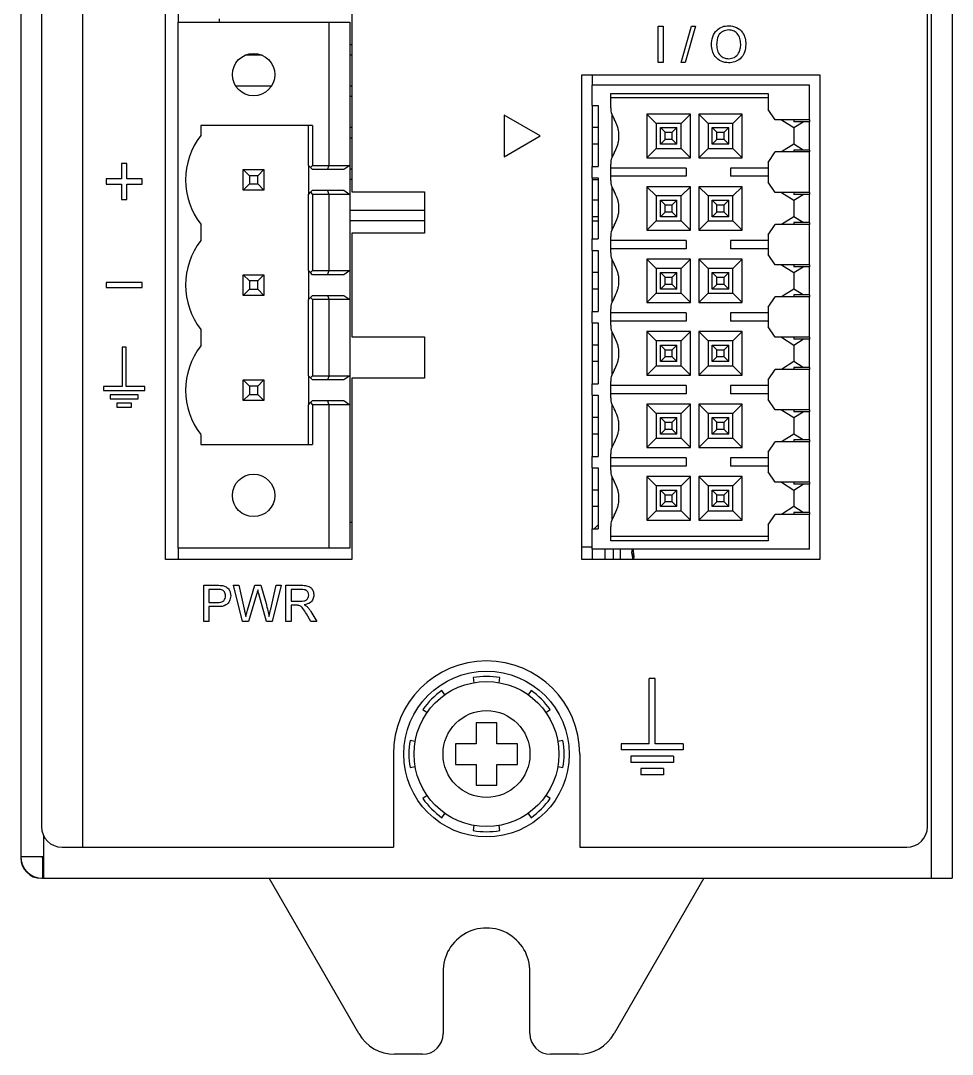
# Model space of a CAD drawing. Header units: inches. Extents: x 456 to 501, y -41 to 126.
# Drawn here: x 455.66 to 500.66, y -40.72 to 9.19 of the extents above; entities that cross this region are included whole.
import ezdxf

# ---------------------------------------------------------------- set-up
doc = ezdxf.new("R2010")
doc.units = ezdxf.units.IN
doc.header["$MEASUREMENT"] = 0

msp = doc.modelspace()

# ---------------------------------------------------------------- linework, layer by layer
at = {"color": 7, "linetype": 'Continuous', "lineweight": 25}
for p, q in [((499.663, -32.224), (499.663, 117.776)), ((500.663, 117.776), (500.663, -32.224)), ((455.663, 116.726), (455.663, -31.174)), ((458.663, -30.724), (458.663, 116.276)), ((456.663, 115.276), (456.663, -29.724)), ((499.463, -29.724), (499.463, 115.276)), ((462.663, -16.824), (462.663, 9.676)), ((463.263, 9.676), (463.263, 9.126)), ((471.663, 9.676), (471.663, 0.926)), ((463.263, -16.274), (463.263, 9.126)), ((463.263, 9.126), (470.563, 9.126)), ((465.263, 9.126), (465.263, 9.276)), ((470.563, 2.206), (470.563, 9.126)), ((470.563, 9.126), (471.563, 9.126)), ((471.563, 9.126), (471.563, 2.206)), ((486.449, 7.176), (486.449, 8.926)), ((486.449, 8.926), (486.696, 8.926)), ((486.696, 8.926), (486.696, 7.176)), ((487.571, 7.176), (488.064, 8.926)), ((488.25, 8.926), (487.756, 7.176)), ((488.064, 8.926), (488.25, 8.926)), ((471.663, 8.026), (471.563, 8.026)), ((467.322, 7.526), (466.504, 7.526)), ((471.663, 7.526), (471.563, 7.526)), ((486.696, 7.176), (486.449, 7.176)), ((487.756, 7.176), (487.571, 7.176)), ((482.763, 6.576), (494.263, 6.576)), ((482.763, -16.824), (482.763, 6.576)), ((483.263, 6.576), (483.263, 6.076)), ((494.263, 6.576), (494.263, -16.824)), ((467.771, 6.026), (466.054, 6.026)), ((471.663, 6.026), (471.563, 6.026)), ((483.263, 5.101), (483.263, 6.076)), ((493.763, 6.076), (483.263, 6.076)), ((493.763, 4.401), (493.763, 6.076)), ((471.663, 5.526), (471.563, 5.526)), ((484.163, 5.676), (491.763, 5.676)), ((484.163, 4.982), (484.163, 5.676)), ((491.763, 5.676), (491.763, 4.901)), ((483.263, 5.101), (483.563, 5.101)), ((483.263, 5.101), (483.263, 2.151)), ((483.563, 5.101), (483.563, 2.151)), ((484.163, 5.476), (491.763, 5.476)), ((479.013, 4.636), (479.013, 2.615)), ((480.763, 3.626), (479.013, 4.636)), ((484.21, 4.678), (484.21, 2.573)), ((484.21, 4.678), (484.323, 4.44)), ((488.013, 4.676), (485.913, 4.676)), ((485.913, 4.676), (486.363, 4.226)), ((485.913, 4.676), (485.913, 2.576)), ((488.013, 4.676), (487.563, 4.226)), ((488.013, 2.576), (488.013, 4.676)), ((490.513, 4.676), (488.413, 4.676)), ((488.413, 4.676), (488.863, 4.226)), ((488.413, 4.676), (488.413, 2.576)), ((490.513, 4.676), (490.063, 4.226)), ((490.513, 2.576), (490.513, 4.676)), ((492.113, 4.401), (491.763, 4.901)), ((469.763, 4.126), (464.363, 4.126)), ((464.363, 4.126), (464.363, 3.652)), ((469.563, 2.206), (469.563, 4.126)), ((469.763, 4.126), (469.763, 2.206)), ((471.663, 4.026), (471.563, 4.026)), ((483.563, 4.026), (483.263, 4.026)), ((487.563, 4.226), (486.363, 4.226)), ((486.363, 4.226), (486.363, 3.026)), ((486.563, 3.226), (486.563, 4.026)), ((486.788, 3.801), (486.563, 4.026)), ((486.563, 4.026), (487.363, 4.026)), ((487.363, 4.026), (487.138, 3.801)), ((487.363, 3.226), (487.363, 4.026)), ((487.563, 3.026), (487.563, 4.226)), ((488.863, 4.226), (488.863, 3.026)), ((490.063, 4.226), (488.863, 4.226)), ((489.063, 3.226), (489.063, 4.026)), ((489.288, 3.801), (489.063, 4.026)), ((489.063, 4.026), (489.863, 4.026)), ((489.863, 4.026), (489.638, 3.801)), ((489.863, 3.226), (489.863, 4.026)), ((490.063, 3.026), (490.063, 4.226)), ((493.763, 4.401), (492.113, 4.401)), ((492.413, 4.401), (493.013, 4.026)), ((493.013, 4.401), (493.013, 4.306)), ((493.763, 4.306), (493.013, 4.306)), ((493.013, 4.026), (493.461, 4.306)), ((493.013, 4.026), (493.013, 3.226)), ((493.763, 4.401), (493.763, 4.306)), ((493.763, 2.946), (493.763, 4.306)), ((471.663, 3.526), (471.563, 3.526)), ((479.013, 2.615), (480.763, 3.626)), ((486.788, 3.451), (486.788, 3.801)), ((486.788, 3.801), (487.138, 3.801)), ((487.138, 3.451), (487.138, 3.801)), ((489.288, 3.451), (489.288, 3.801)), ((489.288, 3.801), (489.638, 3.801)), ((489.638, 3.451), (489.638, 3.801)), ((483.563, 3.226), (483.263, 3.226)), ((485.913, 2.576), (486.363, 3.026)), ((486.363, 3.026), (487.563, 3.026)), ((486.563, 3.226), (486.788, 3.451)), ((487.363, 3.226), (486.563, 3.226)), ((487.138, 3.451), (486.788, 3.451)), ((487.138, 3.451), (487.363, 3.226)), ((488.013, 2.576), (487.563, 3.026)), ((488.413, 2.576), (488.863, 3.026)), ((488.863, 3.026), (490.063, 3.026)), ((489.063, 3.226), (489.288, 3.451)), ((489.863, 3.226), (489.063, 3.226)), ((489.638, 3.451), (489.288, 3.451)), ((489.638, 3.451), (489.863, 3.226)), ((490.513, 2.576), (490.063, 3.026)), ((493.013, 3.226), (492.413, 2.851)), ((493.461, 2.946), (493.013, 3.226)), ((484.323, 2.812), (484.21, 2.573)), ((485.913, 2.576), (488.013, 2.576)), ((488.413, 2.576), (490.513, 2.576)), ((491.763, 2.351), (492.113, 2.851)), ((493.763, 2.851), (492.113, 2.851)), ((493.013, 2.946), (493.013, 2.851)), ((493.763, 2.946), (493.013, 2.946)), ((493.763, 2.946), (493.763, 2.851)), ((493.763, 0.901), (493.763, 2.851)), ((460.538, 2.301), (460.538, 1.551)), ((460.788, 2.301), (460.538, 2.301)), ((460.788, 1.551), (460.788, 2.301)), ((466.413, 2.006), (467.413, 2.006)), ((466.413, 2.006), (466.713, 1.706)), ((466.413, 1.006), (466.413, 2.006)), ((467.413, 2.006), (467.113, 1.706)), ((467.413, 2.006), (467.413, 1.006)), ((469.663, 2.106), (469.563, 2.206)), ((469.563, 2.206), (469.563, 0.806)), ((469.763, 2.206), (469.663, 2.106)), ((469.763, 2.006), (469.663, 2.106)), ((469.763, 2.206), (470.563, 2.206)), ((470.48, 2.006), (469.763, 2.006)), ((470.48, 2.006), (470.563, 2.206)), ((471.28, 2.006), (470.48, 2.006)), ((470.563, 2.206), (471.563, 2.206)), ((471.563, 2.206), (471.28, 2.006)), ((471.563, 2.206), (471.563, 0.806)), ((471.663, 2.026), (471.563, 2.026)), ((483.263, 1.601), (483.263, 2.151)), ((483.263, 2.151), (483.563, 2.151)), ((484.163, 1.482), (484.163, 2.269)), ((487.813, 2.076), (484.163, 2.076)), ((487.813, 2.076), (487.813, 1.676)), ((489.943, 2.076), (489.943, 1.676)), ((491.763, 2.076), (489.943, 2.076)), ((491.763, 2.351), (491.763, 1.401)), ((459.788, 1.551), (459.788, 1.301)), ((460.538, 1.551), (459.788, 1.551)), ((461.538, 1.551), (460.788, 1.551)), ((461.538, 1.301), (461.538, 1.551)), ((466.713, 1.706), (466.713, 1.306)), ((467.113, 1.706), (466.713, 1.706)), ((467.113, 1.306), (467.113, 1.706)), ((471.663, 1.526), (471.563, 1.526)), ((483.263, 1.601), (483.563, 1.601)), ((483.263, 1.601), (483.263, -1.349)), ((483.263, 1.526), (483.563, 1.526)), ((483.563, 1.601), (483.563, -1.349)), ((487.813, 1.676), (484.163, 1.676)), ((491.763, 1.676), (489.943, 1.676)), ((459.788, 1.301), (460.538, 1.301)), ((460.538, 1.301), (460.538, 0.551)), ((460.788, 1.301), (461.538, 1.301)), ((460.788, 0.551), (460.788, 1.301)), ((466.713, 1.306), (466.413, 1.006)), ((467.413, 1.006), (466.413, 1.006)), ((466.713, 1.306), (467.113, 1.306)), ((467.113, 1.306), (467.413, 1.006)), ((469.663, 0.906), (469.763, 1.006)), ((469.763, 1.006), (470.48, 1.006)), ((470.563, 0.806), (470.48, 1.006)), ((470.48, 1.006), (471.28, 1.006)), ((471.28, 1.006), (471.563, 0.806)), ((484.21, 1.178), (484.21, -0.927)), ((484.21, 1.178), (484.323, 0.94)), ((488.013, 1.176), (485.913, 1.176)), ((485.913, 1.176), (486.363, 0.726)), ((485.913, 1.176), (485.913, -0.924)), ((488.013, 1.176), (487.563, 0.726)), ((488.013, -0.924), (488.013, 1.176)), ((490.513, 1.176), (488.413, 1.176)), ((488.413, 1.176), (488.863, 0.726)), ((488.413, 1.176), (488.413, -0.924)), ((490.513, 1.176), (490.063, 0.726)), ((490.513, -0.924), (490.513, 1.176)), ((492.113, 0.901), (491.763, 1.401)), ((460.538, 0.551), (460.788, 0.551)), ((469.563, 0.806), (469.663, 0.906)), ((469.563, -2.874), (469.563, 0.806)), ((469.663, 0.906), (469.763, 0.806)), ((469.763, 0.806), (469.763, -2.874)), ((470.563, 0.806), (469.763, 0.806)), ((471.563, 0.806), (470.563, 0.806)), ((470.563, -2.874), (470.563, 0.806)), ((471.563, 0.806), (471.563, -2.874)), ((471.663, 0.926), (475.163, 0.926)), ((475.163, 0.926), (475.163, -1.074)), ((483.563, 0.526), (483.263, 0.526)), ((487.563, 0.726), (486.363, 0.726)), ((486.363, 0.726), (486.363, -0.474)), ((486.563, -0.274), (486.563, 0.526)), ((486.788, 0.301), (486.563, 0.526)), ((486.563, 0.526), (487.363, 0.526)), ((487.363, 0.526), (487.138, 0.301)), ((487.363, -0.274), (487.363, 0.526)), ((487.563, -0.474), (487.563, 0.726)), ((488.863, 0.726), (488.863, -0.474)), ((490.063, 0.726), (488.863, 0.726)), ((489.288, 0.301), (489.063, 0.526)), ((489.063, 0.526), (489.863, 0.526)), ((489.063, -0.274), (489.063, 0.526)), ((489.863, 0.526), (489.638, 0.301)), ((489.863, -0.274), (489.863, 0.526)), ((490.063, -0.474), (490.063, 0.726)), ((493.763, 0.901), (492.113, 0.901)), ((492.413, 0.901), (493.013, 0.526)), ((493.013, 0.901), (493.013, 0.806)), ((493.763, 0.806), (493.013, 0.806)), ((493.013, 0.526), (493.461, 0.806)), ((493.013, 0.526), (493.013, -0.274)), ((493.763, 0.901), (493.763, 0.806)), ((493.763, -0.554), (493.763, 0.806)), ((475.163, 0.026), (471.563, 0.026)), ((486.788, -0.049), (486.788, 0.301)), ((486.788, 0.301), (487.138, 0.301)), ((487.138, -0.049), (487.138, 0.301)), ((489.288, 0.301), (489.638, 0.301)), ((489.288, -0.049), (489.288, 0.301)), ((489.638, -0.049), (489.638, 0.301)), ((475.163, -0.474), (471.563, -0.474)), ((483.563, -0.274), (483.263, -0.274)), ((483.263, -0.474), (483.563, -0.474)), ((485.913, -0.924), (486.363, -0.474)), ((486.363, -0.474), (487.563, -0.474)), ((486.563, -0.274), (486.788, -0.049)), ((487.363, -0.274), (486.563, -0.274)), ((487.138, -0.049), (486.788, -0.049)), ((487.138, -0.049), (487.363, -0.274)), ((488.013, -0.924), (487.563, -0.474)), ((488.413, -0.924), (488.863, -0.474)), ((488.863, -0.474), (490.063, -0.474)), ((489.063, -0.274), (489.288, -0.049)), ((489.863, -0.274), (489.063, -0.274)), ((489.638, -0.049), (489.288, -0.049)), ((489.638, -0.049), (489.863, -0.274)), ((490.513, -0.924), (490.063, -0.474)), ((493.013, -0.274), (492.413, -0.649)), ((493.461, -0.554), (493.013, -0.274)), ((464.363, -0.641), (464.363, -1.428)), ((484.323, -0.688), (484.21, -0.927)), ((485.913, -0.924), (488.013, -0.924)), ((488.413, -0.924), (490.513, -0.924)), ((491.763, -1.149), (492.113, -0.649)), ((493.763, -0.649), (492.113, -0.649)), ((493.013, -0.554), (493.013, -0.649)), ((493.763, -0.554), (493.013, -0.554)), ((493.763, -0.554), (493.763, -0.649)), ((493.763, -2.599), (493.763, -0.649)), ((471.663, -1.074), (471.663, -6.074)), ((475.163, -1.074), (471.663, -1.074)), ((483.263, -1.899), (483.263, -1.349)), ((483.263, -1.349), (483.563, -1.349)), ((484.163, -2.018), (484.163, -1.231)), ((487.813, -1.424), (484.163, -1.424)), ((487.813, -1.424), (487.813, -1.824)), ((489.943, -1.424), (489.943, -1.824)), ((491.763, -1.424), (489.943, -1.424)), ((491.763, -1.149), (491.763, -2.099)), ((483.263, -1.899), (483.563, -1.899)), ((483.263, -1.899), (483.263, -4.849)), ((483.563, -1.899), (483.563, -4.849)), ((487.813, -1.824), (484.163, -1.824)), ((491.763, -1.824), (489.943, -1.824)), ((484.21, -2.322), (484.21, -4.427)), ((484.21, -2.322), (484.323, -2.56)), ((485.913, -2.324), (485.913, -4.424)), ((485.913, -2.324), (486.363, -2.774)), ((488.013, -2.324), (485.913, -2.324)), ((488.013, -2.324), (487.563, -2.774)), ((488.013, -4.424), (488.013, -2.324)), ((490.513, -2.324), (488.413, -2.324)), ((488.413, -2.324), (488.863, -2.774)), ((488.413, -2.324), (488.413, -4.424)), ((490.513, -2.324), (490.063, -2.774)), ((490.513, -4.424), (490.513, -2.324)), ((492.113, -2.599), (491.763, -2.099)), ((469.663, -2.974), (469.563, -2.874)), ((469.563, -2.874), (469.563, -4.274)), ((469.763, -2.874), (469.663, -2.974)), ((469.763, -3.074), (469.663, -2.974)), ((469.763, -2.874), (470.563, -2.874)), ((470.48, -3.074), (470.563, -2.874)), ((470.563, -2.874), (471.563, -2.874)), ((471.563, -2.874), (471.28, -3.074)), ((471.563, -2.874), (471.563, -4.274)), ((483.563, -2.974), (483.263, -2.974)), ((486.363, -2.774), (486.363, -3.974)), ((487.563, -2.774), (486.363, -2.774)), ((486.788, -3.199), (486.563, -2.974)), ((486.563, -2.974), (487.363, -2.974)), ((486.563, -3.774), (486.563, -2.974)), ((487.363, -2.974), (487.138, -3.199)), ((487.363, -3.774), (487.363, -2.974)), ((487.563, -3.974), (487.563, -2.774)), ((488.863, -2.774), (488.863, -3.974)), ((490.063, -2.774), (488.863, -2.774)), ((489.288, -3.199), (489.063, -2.974)), ((489.063, -2.974), (489.863, -2.974)), ((489.063, -3.774), (489.063, -2.974)), ((489.863, -2.974), (489.638, -3.199)), ((489.863, -3.774), (489.863, -2.974)), ((490.063, -3.974), (490.063, -2.774)), ((493.763, -2.599), (492.113, -2.599)), ((492.413, -2.599), (493.013, -2.974)), ((493.013, -2.599), (493.013, -2.694)), ((493.763, -2.694), (493.013, -2.694)), ((493.013, -2.974), (493.461, -2.694)), ((493.013, -2.974), (493.013, -3.774)), ((493.763, -2.599), (493.763, -2.694)), ((493.763, -4.054), (493.763, -2.694)), ((461.538, -3.449), (459.788, -3.449)), ((459.788, -3.449), (459.788, -3.699)), ((461.538, -3.699), (461.538, -3.449)), ((466.413, -3.074), (467.413, -3.074)), ((466.413, -3.074), (466.713, -3.374)), ((466.413, -4.074), (466.413, -3.074)), ((467.113, -3.374), (466.713, -3.374)), ((466.713, -3.374), (466.713, -3.774)), ((467.413, -3.074), (467.113, -3.374)), ((467.113, -3.774), (467.113, -3.374)), ((467.413, -3.074), (467.413, -4.074)), ((470.48, -3.074), (469.763, -3.074)), ((471.28, -3.074), (470.48, -3.074)), ((486.788, -3.549), (486.788, -3.199)), ((486.788, -3.199), (487.138, -3.199)), ((487.138, -3.549), (487.138, -3.199)), ((489.288, -3.199), (489.638, -3.199)), ((489.288, -3.549), (489.288, -3.199)), ((489.638, -3.549), (489.638, -3.199)), ((459.788, -3.699), (461.538, -3.699)), ((466.713, -3.774), (466.413, -4.074)), ((466.713, -3.774), (467.113, -3.774)), ((467.113, -3.774), (467.413, -4.074)), ((483.563, -3.774), (483.263, -3.774)), ((485.913, -4.424), (486.363, -3.974)), ((486.363, -3.974), (487.563, -3.974)), ((486.563, -3.774), (486.788, -3.549)), ((487.363, -3.774), (486.563, -3.774)), ((487.138, -3.549), (486.788, -3.549)), ((487.138, -3.549), (487.363, -3.774)), ((488.013, -4.424), (487.563, -3.974)), ((488.413, -4.424), (488.863, -3.974)), ((488.863, -3.974), (490.063, -3.974)), ((489.063, -3.774), (489.288, -3.549)), ((489.863, -3.774), (489.063, -3.774)), ((489.638, -3.549), (489.288, -3.549)), ((489.638, -3.549), (489.863, -3.774)), ((490.513, -4.424), (490.063, -3.974)), ((493.013, -3.774), (492.413, -4.149)), ((493.461, -4.054), (493.013, -3.774)), ((467.413, -4.074), (466.413, -4.074)), ((469.563, -4.274), (469.663, -4.174)), ((469.563, -7.954), (469.563, -4.274)), ((469.763, -4.074), (469.663, -4.174)), ((469.663, -4.174), (469.763, -4.274)), ((469.763, -4.074), (470.48, -4.074)), ((470.563, -4.274), (469.763, -4.274)), ((469.763, -4.274), (469.763, -7.954)), ((470.48, -4.074), (470.563, -4.274)), ((470.48, -4.074), (471.28, -4.074)), ((471.563, -4.274), (470.563, -4.274)), ((470.563, -7.954), (470.563, -4.274)), ((471.28, -4.074), (471.563, -4.274)), ((471.563, -4.274), (471.563, -7.954)), ((484.323, -4.188), (484.21, -4.427)), ((485.913, -4.424), (488.013, -4.424)), ((488.413, -4.424), (490.513, -4.424)), ((491.763, -4.649), (492.113, -4.149)), ((493.763, -4.149), (492.113, -4.149)), ((493.013, -4.054), (493.013, -4.149)), ((493.763, -4.054), (493.013, -4.054)), ((493.763, -4.054), (493.763, -4.149)), ((493.763, -6.099), (493.763, -4.149)), ((483.263, -5.399), (483.263, -4.849)), ((483.263, -4.849), (483.563, -4.849)), ((484.163, -5.518), (484.163, -4.731)), ((487.813, -4.924), (484.163, -4.924)), ((487.813, -4.924), (487.813, -5.324)), ((489.943, -4.924), (489.943, -5.324)), ((491.763, -4.924), (489.943, -4.924)), ((491.763, -4.649), (491.763, -5.599)), ((483.263, -5.399), (483.563, -5.399)), ((483.263, -5.399), (483.263, -8.349)), ((483.563, -5.399), (483.563, -8.349)), ((487.813, -5.324), (484.163, -5.324)), ((491.763, -5.324), (489.943, -5.324)), ((464.363, -5.721), (464.363, -6.508)), ((484.21, -5.822), (484.21, -7.927)), ((484.21, -5.822), (484.323, -6.06)), ((485.913, -5.824), (485.913, -7.924)), ((485.913, -5.824), (486.363, -6.274)), ((488.013, -5.824), (485.913, -5.824)), ((488.013, -5.824), (487.563, -6.274)), ((488.013, -7.924), (488.013, -5.824)), ((490.513, -5.824), (488.413, -5.824)), ((488.413, -5.824), (488.863, -6.274)), ((488.413, -5.824), (488.413, -7.924)), ((490.513, -5.824), (490.063, -6.274)), ((490.513, -7.924), (490.513, -5.824)), ((492.113, -6.099), (491.763, -5.599)), ((471.663, -6.074), (475.163, -6.074)), ((475.163, -6.074), (475.163, -8.074)), ((483.563, -6.474), (483.263, -6.474)), ((486.363, -6.274), (486.363, -7.474)), ((487.563, -6.274), (486.363, -6.274)), ((486.563, -7.274), (486.563, -6.474)), ((486.788, -6.699), (486.563, -6.474)), ((486.563, -6.474), (487.363, -6.474)), ((487.363, -6.474), (487.138, -6.699)), ((487.363, -7.274), (487.363, -6.474)), ((487.563, -7.474), (487.563, -6.274)), ((488.863, -6.274), (488.863, -7.474)), ((490.063, -6.274), (488.863, -6.274)), ((489.063, -7.274), (489.063, -6.474)), ((489.288, -6.699), (489.063, -6.474)), ((489.063, -6.474), (489.863, -6.474)), ((489.863, -6.474), (489.638, -6.699)), ((489.863, -7.274), (489.863, -6.474)), ((490.063, -7.474), (490.063, -6.274)), ((493.763, -6.099), (492.113, -6.099)), ((492.413, -6.099), (493.013, -6.474)), ((493.013, -6.099), (493.013, -6.194)), ((493.763, -6.194), (493.013, -6.194)), ((493.013, -6.474), (493.461, -6.194)), ((493.013, -6.474), (493.013, -7.274)), ((493.763, -6.099), (493.763, -6.194)), ((493.763, -7.554), (493.763, -6.194)), ((460.563, -6.574), (460.563, -8.474)), ((460.763, -6.574), (460.563, -6.574)), ((460.763, -8.474), (460.763, -6.574)), ((486.788, -7.049), (486.788, -6.699)), ((486.788, -6.699), (487.138, -6.699)), ((487.138, -7.049), (487.138, -6.699)), ((489.288, -7.049), (489.288, -6.699)), ((489.288, -6.699), (489.638, -6.699)), ((489.638, -7.049), (489.638, -6.699)), ((483.563, -7.274), (483.263, -7.274)), ((485.913, -7.924), (486.363, -7.474)), ((486.363, -7.474), (487.563, -7.474)), ((486.563, -7.274), (486.788, -7.049)), ((487.363, -7.274), (486.563, -7.274)), ((487.138, -7.049), (486.788, -7.049)), ((487.138, -7.049), (487.363, -7.274)), ((488.013, -7.924), (487.563, -7.474)), ((488.413, -7.924), (488.863, -7.474)), ((488.863, -7.474), (490.063, -7.474)), ((489.063, -7.274), (489.288, -7.049)), ((489.863, -7.274), (489.063, -7.274)), ((489.638, -7.049), (489.288, -7.049)), ((489.638, -7.049), (489.863, -7.274)), ((490.513, -7.924), (490.063, -7.474)), ((493.013, -7.274), (492.413, -7.649)), ((493.461, -7.554), (493.013, -7.274)), ((469.663, -8.054), (469.563, -7.954)), ((469.563, -7.954), (469.563, -9.354)), ((469.763, -7.954), (469.663, -8.054)), ((469.763, -7.954), (470.563, -7.954)), ((470.563, -7.954), (470.48, -8.154)), ((470.563, -7.954), (471.563, -7.954)), ((471.563, -7.954), (471.28, -8.154)), ((471.563, -7.954), (471.563, -9.354)), ((484.323, -7.688), (484.21, -7.927)), ((485.913, -7.924), (488.013, -7.924)), ((488.413, -7.924), (490.513, -7.924)), ((491.763, -8.149), (492.113, -7.649)), ((493.763, -7.649), (492.113, -7.649)), ((493.013, -7.554), (493.013, -7.649)), ((493.763, -7.554), (493.013, -7.554)), ((493.763, -7.554), (493.763, -7.649)), ((493.763, -9.599), (493.763, -7.649)), ((459.663, -8.474), (459.663, -8.674)), ((460.563, -8.474), (459.663, -8.474)), ((461.663, -8.474), (460.763, -8.474)), ((461.663, -8.674), (461.663, -8.474)), ((466.413, -8.154), (467.413, -8.154)), ((466.413, -8.154), (466.713, -8.454)), ((466.413, -9.154), (466.413, -8.154)), ((467.113, -8.454), (466.713, -8.454)), ((466.713, -8.454), (466.713, -8.854)), ((467.413, -8.154), (467.113, -8.454)), ((467.113, -8.854), (467.113, -8.454)), ((467.413, -8.154), (467.413, -9.154)), ((469.663, -8.054), (469.763, -8.154)), ((470.48, -8.154), (469.763, -8.154)), ((471.28, -8.154), (470.48, -8.154)), ((471.663, -8.074), (471.663, -16.824)), ((475.163, -8.074), (471.663, -8.074)), ((483.263, -8.899), (483.263, -8.349)), ((483.263, -8.349), (483.563, -8.349)), ((484.163, -9.018), (484.163, -8.231)), ((487.813, -8.424), (484.163, -8.424)), ((487.813, -8.424), (487.813, -8.824)), ((489.943, -8.424), (489.943, -8.824)), ((491.763, -8.424), (489.943, -8.424)), ((491.763, -8.149), (491.763, -9.099)), ((459.663, -8.674), (461.663, -8.674)), ((459.988, -8.874), (459.988, -9.074)), ((461.338, -8.874), (459.988, -8.874)), ((461.338, -9.074), (461.338, -8.874)), ((466.713, -8.854), (466.413, -9.154)), ((466.713, -8.854), (467.113, -8.854)), ((467.113, -8.854), (467.413, -9.154)), ((483.263, -8.899), (483.563, -8.899)), ((483.263, -8.899), (483.263, -11.849)), ((483.563, -8.899), (483.563, -11.849)), ((487.813, -8.824), (484.163, -8.824)), ((491.763, -8.824), (489.943, -8.824)), ((459.988, -9.074), (461.338, -9.074)), ((460.313, -9.274), (460.313, -9.474)), ((461.013, -9.274), (460.313, -9.274)), ((460.313, -9.474), (461.013, -9.474)), ((461.013, -9.474), (461.013, -9.274)), ((467.413, -9.154), (466.413, -9.154)), ((469.563, -9.354), (469.663, -9.254)), ((469.563, -11.274), (469.563, -9.354)), ((469.663, -9.254), (469.763, -9.154)), ((469.663, -9.254), (469.763, -9.354)), ((469.763, -9.154), (470.48, -9.154)), ((469.763, -9.354), (469.763, -11.274)), ((470.563, -9.354), (469.763, -9.354)), ((470.563, -9.354), (470.48, -9.154)), ((470.48, -9.154), (471.28, -9.154)), ((470.563, -16.274), (470.563, -9.354)), ((471.563, -9.354), (470.563, -9.354)), ((471.28, -9.154), (471.563, -9.354)), ((471.563, -9.354), (471.563, -16.274)), ((484.21, -9.322), (484.21, -11.427)), ((484.21, -9.322), (484.323, -9.56)), ((485.913, -9.324), (485.913, -11.424)), ((485.913, -9.324), (486.363, -9.774)), ((488.013, -9.324), (485.913, -9.324)), ((488.013, -9.324), (487.563, -9.774)), ((488.013, -11.424), (488.013, -9.324)), ((490.513, -9.324), (488.413, -9.324)), ((488.413, -9.324), (488.863, -9.774)), ((488.413, -9.324), (488.413, -11.424)), ((490.513, -9.324), (490.063, -9.774)), ((490.513, -11.424), (490.513, -9.324)), ((492.113, -9.599), (491.763, -9.099)), ((483.563, -9.974), (483.263, -9.974)), ((486.363, -9.774), (486.363, -10.974)), ((487.563, -9.774), (486.363, -9.774)), ((486.788, -10.199), (486.563, -9.974)), ((486.563, -9.974), (487.363, -9.974)), ((486.563, -10.774), (486.563, -9.974)), ((487.363, -9.974), (487.138, -10.199)), ((487.363, -10.774), (487.363, -9.974)), ((487.563, -10.974), (487.563, -9.774)), ((488.863, -9.774), (488.863, -10.974)), ((490.063, -9.774), (488.863, -9.774)), ((489.288, -10.199), (489.063, -9.974)), ((489.063, -9.974), (489.863, -9.974)), ((489.063, -10.774), (489.063, -9.974)), ((489.863, -9.974), (489.638, -10.199)), ((489.863, -10.774), (489.863, -9.974)), ((490.063, -10.974), (490.063, -9.774)), ((493.763, -9.599), (492.113, -9.599)), ((492.413, -9.599), (493.013, -9.974)), ((493.013, -9.599), (493.013, -9.694)), ((493.763, -9.694), (493.013, -9.694)), ((493.013, -9.974), (493.461, -9.694)), ((493.013, -9.974), (493.013, -10.774)), ((493.763, -9.599), (493.763, -9.694)), ((493.763, -11.054), (493.763, -9.694)), ((486.788, -10.549), (486.788, -10.199)), ((486.788, -10.199), (487.138, -10.199)), ((487.138, -10.549), (487.138, -10.199)), ((489.288, -10.199), (489.638, -10.199)), ((489.288, -10.549), (489.288, -10.199)), ((489.638, -10.549), (489.638, -10.199)), ((464.363, -10.801), (464.363, -11.274)), ((483.563, -10.774), (483.263, -10.774)), ((485.913, -11.424), (486.363, -10.974)), ((486.363, -10.974), (487.563, -10.974)), ((486.563, -10.774), (486.788, -10.549)), ((487.363, -10.774), (486.563, -10.774)), ((487.138, -10.549), (486.788, -10.549)), ((487.138, -10.549), (487.363, -10.774)), ((488.013, -11.424), (487.563, -10.974)), ((488.413, -11.424), (488.863, -10.974)), ((488.863, -10.974), (490.063, -10.974)), ((489.063, -10.774), (489.288, -10.549)), ((489.863, -10.774), (489.063, -10.774)), ((489.638, -10.549), (489.288, -10.549)), ((489.638, -10.549), (489.863, -10.774)), ((490.513, -11.424), (490.063, -10.974)), ((493.013, -10.774), (492.413, -11.149)), ((493.461, -11.054), (493.013, -10.774)), ((464.363, -11.274), (469.763, -11.274)), ((484.323, -11.188), (484.21, -11.427)), ((485.913, -11.424), (488.013, -11.424)), ((488.413, -11.424), (490.513, -11.424)), ((491.763, -11.649), (492.113, -11.149)), ((493.763, -11.149), (492.113, -11.149)), ((493.013, -11.054), (493.013, -11.149)), ((493.763, -11.054), (493.013, -11.054)), ((493.763, -11.054), (493.763, -11.149)), ((493.763, -13.099), (493.763, -11.149)), ((483.263, -12.399), (483.263, -11.849)), ((483.263, -11.849), (483.563, -11.849)), ((484.163, -12.518), (484.163, -11.731)), ((487.813, -11.924), (484.163, -11.924)), ((487.813, -11.924), (487.813, -12.324)), ((489.943, -11.924), (489.943, -12.324)), ((491.763, -11.924), (489.943, -11.924)), ((491.763, -11.649), (491.763, -12.599)), ((483.263, -12.399), (483.563, -12.399)), ((483.263, -12.399), (483.263, -15.349)), ((483.563, -12.399), (483.563, -15.349)), ((487.813, -12.324), (484.163, -12.324)), ((491.763, -12.324), (489.943, -12.324)), ((484.21, -12.822), (484.21, -14.927)), ((484.21, -12.822), (484.323, -13.06)), ((488.013, -12.824), (485.913, -12.824)), ((485.913, -12.824), (486.363, -13.274)), ((485.913, -12.824), (485.913, -14.924)), ((488.013, -12.824), (487.563, -13.274)), ((488.013, -14.924), (488.013, -12.824)), ((490.513, -12.824), (488.413, -12.824)), ((488.413, -12.824), (488.863, -13.274)), ((488.413, -12.824), (488.413, -14.924)), ((490.513, -12.824), (490.063, -13.274)), ((490.513, -14.924), (490.513, -12.824)), ((492.113, -13.099), (491.763, -12.599)), ((483.563, -13.474), (483.263, -13.474)), ((487.563, -13.274), (486.363, -13.274)), ((486.363, -13.274), (486.363, -14.474)), ((486.788, -13.699), (486.563, -13.474)), ((486.563, -13.474), (487.363, -13.474)), ((486.563, -14.274), (486.563, -13.474)), ((487.363, -13.474), (487.138, -13.699)), ((487.363, -14.274), (487.363, -13.474)), ((487.563, -14.474), (487.563, -13.274)), ((488.863, -13.274), (488.863, -14.474)), ((490.063, -13.274), (488.863, -13.274)), ((489.288, -13.699), (489.063, -13.474)), ((489.063, -13.474), (489.863, -13.474)), ((489.063, -14.274), (489.063, -13.474)), ((489.863, -13.474), (489.638, -13.699)), ((489.863, -14.274), (489.863, -13.474)), ((490.063, -14.474), (490.063, -13.274)), ((493.763, -13.099), (492.113, -13.099)), ((492.413, -13.099), (493.013, -13.474)), ((493.013, -13.099), (493.013, -13.194)), ((493.763, -13.194), (493.013, -13.194)), ((493.013, -13.474), (493.461, -13.194)), ((493.013, -13.474), (493.013, -14.274)), ((493.763, -13.099), (493.763, -13.194)), ((493.763, -14.554), (493.763, -13.194)), ((486.788, -14.049), (486.788, -13.699)), ((486.788, -13.699), (487.138, -13.699)), ((487.138, -14.049), (487.138, -13.699)), ((489.288, -14.049), (489.288, -13.699)), ((489.288, -13.699), (489.638, -13.699)), ((489.638, -14.049), (489.638, -13.699)), ((483.563, -14.274), (483.263, -14.274)), ((483.273, -14.274), (483.273, -15.349)), ((485.913, -14.924), (486.363, -14.474)), ((486.363, -14.474), (487.563, -14.474)), ((486.563, -14.274), (486.788, -14.049)), ((487.363, -14.274), (486.563, -14.274)), ((487.138, -14.049), (486.788, -14.049)), ((487.138, -14.049), (487.363, -14.274)), ((488.013, -14.924), (487.563, -14.474)), ((488.413, -14.924), (488.863, -14.474)), ((488.863, -14.474), (490.063, -14.474)), ((489.063, -14.274), (489.288, -14.049)), ((489.863, -14.274), (489.063, -14.274)), ((489.638, -14.049), (489.288, -14.049)), ((489.638, -14.049), (489.863, -14.274)), ((490.513, -14.924), (490.063, -14.474)), ((493.013, -14.274), (492.413, -14.649)), ((493.461, -14.554), (493.013, -14.274)), ((484.323, -14.688), (484.21, -14.927)), ((485.913, -14.924), (488.013, -14.924)), ((488.413, -14.924), (490.513, -14.924)), ((491.763, -15.149), (492.113, -14.649)), ((493.763, -14.649), (492.113, -14.649)), ((493.013, -14.554), (493.013, -14.649)), ((493.763, -14.554), (493.013, -14.554)), ((493.763, -14.554), (493.763, -14.649)), ((493.763, -16.324), (493.763, -14.649)), ((471.663, -15.034), (471.563, -15.034)), ((483.263, -16.324), (483.263, -15.349)), ((483.263, -15.349), (483.563, -15.349)), ((484.163, -15.924), (484.163, -15.231)), ((491.763, -15.149), (491.763, -15.924)), ((491.763, -15.724), (484.163, -15.724)), ((491.763, -15.924), (484.163, -15.924)), ((463.263, -16.274), (463.263, -16.824)), ((470.563, -16.274), (463.263, -16.274)), ((471.563, -16.274), (470.563, -16.274)), ((482.763, -16.224), (483.263, -16.224)), ((493.763, -16.324), (483.263, -16.324)), ((483.263, -16.324), (483.263, -16.824)), ((483.273, -16.324), (483.273, -16.824)), ((483.873, -16.324), (483.873, -16.824)), ((484.273, -16.324), (484.273, -16.824)), ((484.614, -16.324), (484.614, -16.824)), ((485.19, -16.489), (485.211, -16.324)), ((471.663, -16.824), (462.663, -16.824)), ((494.263, -16.824), (482.763, -16.824)), ((485.248, -16.824), (485.19, -16.489)), ((485.273, -16.824), (485.273, -16.739)), ((464.504, -19.824), (464.504, -18.074)), ((464.504, -18.074), (465.147, -18.074)), ((465.169, -18.276), (464.751, -18.276)), ((464.751, -18.276), (464.751, -18.904)), ((466.381, -19.824), (465.94, -18.074)), ((465.94, -18.074), (466.195, -18.074)), ((466.195, -18.074), (466.455, -19.225)), ((466.625, -19.269), (466.97, -18.074)), ((466.97, -18.074), (467.267, -18.074)), ((467.267, -18.074), (467.517, -18.951)), ((467.738, -19.219), (467.996, -18.074)), ((468.251, -18.074), (467.81, -19.824)), ((467.996, -18.074), (468.251, -18.074)), ((468.475, -19.824), (468.475, -18.074)), ((468.475, -18.074), (469.235, -18.074)), ((469.244, -18.276), (468.722, -18.276)), ((468.722, -18.276), (468.722, -18.837)), ((464.751, -18.904), (465.173, -18.904)), ((467.052, -18.515), (466.673, -19.824)), ((467.539, -19.824), (467.173, -18.487)), ((468.722, -18.837), (469.191, -18.837)), ((465.18, -19.106), (464.751, -19.106)), ((464.751, -19.106), (464.751, -19.824)), ((468.975, -19.039), (468.722, -19.039)), ((468.722, -19.039), (468.722, -19.824)), ((469.682, -19.824), (469.464, -19.455)), ((469.678, -19.341), (469.965, -19.824)), ((464.751, -19.824), (464.504, -19.824)), ((466.673, -19.824), (466.381, -19.824)), ((467.81, -19.824), (467.539, -19.824)), ((468.722, -19.824), (468.475, -19.824)), ((469.965, -19.824), (469.682, -19.824)), ((477.512, -22.531), (477.555, -22.777)), ((478.771, -22.777), (478.814, -22.531)), ((486.013, -25.724), (486.013, -22.574)), ((486.313, -22.574), (486.013, -22.574)), ((486.313, -25.724), (486.313, -22.574)), ((476.155, -23.357), (476.012, -23.152)), ((480.314, -23.152), (480.17, -23.357)), ((475.091, -24.073), (475.296, -24.217)), ((481.03, -24.217), (481.235, -24.073)), ((478.663, -24.724), (477.663, -24.724)), ((477.663, -24.724), (477.663, -25.724)), ((478.663, -25.724), (478.663, -24.724)), ((474.716, -25.617), (474.47, -25.573)), ((477.663, -25.724), (476.663, -25.724)), ((476.663, -25.724), (476.663, -26.724)), ((479.663, -25.724), (478.663, -25.724)), ((479.663, -26.724), (479.663, -25.724)), ((481.856, -25.573), (481.61, -25.617)), ((484.663, -25.724), (484.663, -26.024)), ((486.013, -25.724), (484.663, -25.724)), ((487.663, -25.724), (486.313, -25.724)), ((487.663, -25.724), (487.663, -26.024)), ((473.663, -26.224), (473.663, -30.724)), ((482.663, -26.224), (482.663, -30.724)), ((487.663, -26.024), (484.663, -26.024)), ((485.138, -26.324), (485.138, -26.624)), ((487.188, -26.324), (485.138, -26.324)), ((487.188, -26.324), (487.188, -26.624)), ((474.47, -26.875), (474.716, -26.832)), ((476.663, -26.724), (477.663, -26.724)), ((477.663, -26.724), (477.663, -27.724)), ((478.663, -27.724), (478.663, -26.724)), ((478.663, -26.724), (479.663, -26.724)), ((481.61, -26.832), (481.856, -26.875)), ((487.188, -26.624), (485.138, -26.624)), ((486.713, -26.924), (485.613, -26.924)), ((485.613, -26.924), (485.613, -27.224)), ((486.713, -26.924), (486.713, -27.224)), ((486.713, -27.224), (485.613, -27.224)), ((477.663, -27.724), (478.663, -27.724)), ((475.296, -28.232), (475.091, -28.375)), ((481.235, -28.375), (481.03, -28.232)), ((476.012, -29.296), (476.155, -29.091)), ((480.17, -29.091), (480.314, -29.296)), ((477.555, -29.671), (477.512, -29.917)), ((478.814, -29.917), (478.771, -29.671)), ((456.763, -30.16), (456.763, -31.174)), ((457.663, -30.724), (458.663, -30.724)), ((458.663, -30.724), (473.663, -30.724)), ((482.663, -30.724), (498.463, -30.724)), ((455.663, -31.174), (455.663, -31.224)), ((455.663, -31.174), (456.763, -31.174)), ((456.713, -31.224), (456.713, -31.174)), ((456.713, -31.224), (456.713, -32.224)), ((456.763, -31.224), (456.713, -31.224)), ((456.763, -31.174), (456.763, -32.224)), ((456.663, -32.224), (456.713, -32.224)), ((456.763, -32.224), (456.713, -32.224)), ((456.763, -32.224), (499.663, -32.224)), ((471.993, -39.724), (467.663, -32.224)), ((488.663, -32.224), (484.333, -39.724)), ((499.663, -32.224), (500.663, -32.224)), ((476.071, -36.908), (476.071, -39.724)), ((480.255, -39.724), (480.255, -36.908)), ((475.071, -40.724), (473.725, -40.724)), ((482.601, -40.724), (481.255, -40.724))]:
    msp.add_line(p, q, dxfattribs=at)
at = {"color": 7, "linetype": 'Continuous', "lineweight": 25, "flags": 128}
msp.add_lwpolyline([(485.273, -16.724), (485.262, -16.512), (485.234, -16.324)], dxfattribs=at)
at = {"color": 7, "linetype": 'Continuous', "lineweight": 25}
for centre, radius in [((466.913, 6.586), 1.025), ((466.913, -13.734), 1.025), ((478.163, -26.224), 4), ((478.163, -26.224), 3.5), ((478.163, -26.224), 2.1)]:
    msp.add_circle(centre, radius, dxfattribs=at)
for centre, radius, start, end in [((485.163, 4.982), 1, 180, 197.7014), ((467.148, 1.506), 3.516, 142.3853, 217.6147), ((485.163, 2.269), 1, 162.2986, 180), ((485.163, 1.482), 1, 180, 197.7014), ((485.163, -1.231), 1, 162.2986, 180), ((467.148, -3.574), 3.516, 142.3853, 217.6147), ((485.163, -2.018), 1, 180, 197.7014), ((485.163, -4.731), 1, 162.2986, 180), ((485.163, -5.518), 1, 180, 197.7014), ((467.148, -8.654), 3.516, 142.3853, 217.6147), ((485.163, -8.231), 1, 162.2986, 180), ((485.163, -9.018), 1, 180, 197.7014), ((485.163, -11.731), 1, 162.2986, 180), ((485.163, -12.518), 1, 180, 197.7014), ((485.163, -15.231), 1, 162.2986, 180), ((483.873, -15.674), 0.6, 121.1089, 147.2028), ((478.163, -26.224), 4.5, 0, 180), ((478.163, -26.224), 3.75, 80, 100), ((478.163, -26.224), 3.75, 125, 145), ((478.163, -26.224), 3.75, 35, 55), ((478.163, -26.224), 3.75, 170, 190), ((478.163, -26.224), 3.75, 350, 10), ((478.163, -26.224), 3.75, 215, 235), ((478.163, -26.224), 3.75, 305, 325), ((457.663, -29.724), 1, 180, 270), ((478.163, -26.224), 3.75, 260, 280), ((498.463, -29.724), 1, 270, 0), ((456.713, -31.174), 1.05, 180, 270), ((456.663, -31.224), 1, 180, 270), ((456.713, -31.174), 0.05, 180, 270), ((478.163, -36.724), 2.1, 354.9769, 185.0231), ((473.725, -38.724), 2, 210, 270), ((475.071, -39.724), 1, 270, 0), ((481.255, -39.724), 1, 180, 270), ((482.601, -38.724), 2, 270, 330)]:
    msp.add_arc(centre, radius, start, end, dxfattribs=at)
for points, knots in [([(489.029, 8.028), (489.038, 8.159), (489.055, 8.421), (489.259, 8.739), (489.551, 8.923), (489.757, 8.94), (489.86, 8.948)], [0, 0, 0, 0, 0.28057, 0.559575, 0.779561, 1, 1, 1, 1]), ([(489.861, 8.746), (489.763, 8.733), (489.567, 8.707), (489.297, 8.442), (489.284, 8.183), (489.276, 8.025)], [0, 0, 0, 0, 0.280128, 0.559653, 1, 1, 1, 1]), ([(489.86, 8.948), (489.989, 8.933), (490.246, 8.903), (490.53, 8.655), (490.669, 8.351), (490.682, 8.149), (490.689, 8.048)], [0, 0, 0, 0, 0.279564, 0.558584, 0.779087, 1, 1, 1, 1]), ([(490.442, 8.05), (490.436, 8.145), (490.424, 8.336), (490.293, 8.577), (490.086, 8.723), (489.936, 8.738), (489.861, 8.746)], [0, 0, 0, 0, 0.280797, 0.560068, 0.779984, 1, 1, 1, 1]), ([(489.859, 7.153), (489.733, 7.168), (489.48, 7.197), (489.2, 7.436), (489.055, 7.731), (489.038, 7.929), (489.029, 8.028)], [0, 0, 0, 0, 0.2796, 0.558765, 0.77931, 1, 1, 1, 1]), ([(489.276, 8.025), (489.282, 7.931), (489.294, 7.744), (489.435, 7.516), (489.638, 7.376), (489.785, 7.362), (489.858, 7.355)], [0, 0, 0, 0, 0.280657, 0.559885, 0.779849, 1, 1, 1, 1]), ([(489.858, 7.355), (489.954, 7.367), (490.146, 7.392), (490.345, 7.592), (490.432, 7.824), (490.439, 7.974), (490.442, 8.05)], [0, 0, 0, 0, 0.2791, 0.558192, 0.778806, 1, 1, 1, 1]), ([(490.689, 8.048), (490.678, 7.92), (490.656, 7.664), (490.452, 7.353), (490.161, 7.183), (489.96, 7.163), (489.859, 7.153)], [0, 0, 0, 0, 0.280353, 0.559502, 0.779635, 1, 1, 1, 1]), ([(484.323, 2.812), (484.387, 2.915), (484.468, 3.048), (484.543, 3.361), (484.56, 3.515), (484.564, 3.626), (484.56, 3.736), (484.543, 3.89), (484.468, 4.204), (484.387, 4.336), (484.323, 4.44)], [0, 0, 0, 0, 0.338736, 0.4329708, 0.4685182, 0.499987, 0.5313471, 0.5668518, 0.661264, 1, 1, 1, 1]), ([(484.323, -0.688), (484.387, -0.585), (484.468, -0.452), (484.543, -0.139), (484.56, 0.015), (484.564, 0.126), (484.56, 0.236), (484.543, 0.39), (484.468, 0.704), (484.387, 0.836), (484.323, 0.94)], [0, 0, 0, 0, 0.338736, 0.432971, 0.468518, 0.499987, 0.531347, 0.566852, 0.661264, 1, 1, 1, 1]), ([(484.323, -4.188), (484.387, -4.085), (484.468, -3.952), (484.543, -3.639), (484.56, -3.485), (484.564, -3.374), (484.56, -3.264), (484.543, -3.11), (484.468, -2.796), (484.387, -2.664), (484.323, -2.56)], [0, 0, 0, 0, 0.338736, 0.432971, 0.468518, 0.499987, 0.531347, 0.566852, 0.661264, 1, 1, 1, 1]), ([(484.323, -7.688), (484.387, -7.585), (484.468, -7.452), (484.543, -7.139), (484.56, -6.985), (484.564, -6.874), (484.56, -6.764), (484.543, -6.61), (484.468, -6.296), (484.387, -6.164), (484.323, -6.06)], [0, 0, 0, 0, 0.338736, 0.432971, 0.468518, 0.499987, 0.531347, 0.566852, 0.661264, 1, 1, 1, 1]), ([(484.323, -11.188), (484.387, -11.085), (484.468, -10.952), (484.543, -10.639), (484.56, -10.485), (484.564, -10.374), (484.56, -10.264), (484.543, -10.11), (484.468, -9.796), (484.387, -9.664), (484.323, -9.56)], [0, 0, 0, 0, 0.338736, 0.432971, 0.468518, 0.499987, 0.531347, 0.566852, 0.661264, 1, 1, 1, 1]), ([(484.323, -14.688), (484.387, -14.585), (484.468, -14.452), (484.543, -14.139), (484.56, -13.985), (484.564, -13.874), (484.56, -13.764), (484.543, -13.61), (484.468, -13.296), (484.387, -13.164), (484.323, -13.06)], [0, 0, 0, 0, 0.338736, 0.432971, 0.468518, 0.499987, 0.531347, 0.566852, 0.661264, 1, 1, 1, 1]), ([(485.232, -16.324), (485.247, -16.414), (485.27, -16.552), (485.272, -16.691), (485.273, -16.739)], [0, 0, 0, 0, 0.65377, 1, 1, 1, 1]), ([(465.147, -18.074), (465.196, -18.074), (465.283, -18.075), (465.369, -18.086), (465.407, -18.091)], [0, 0, 0, 0, 0.560101, 1, 1, 1, 1]), ([(465.37, -18.292), (465.333, -18.286), (465.266, -18.276), (465.199, -18.276), (465.169, -18.276)], [0, 0, 0, 0, 0.5595849, 1, 1, 1, 1]), ([(465.559, -18.584), (465.557, -18.549), (465.552, -18.479), (465.509, -18.39), (465.447, -18.323), (465.396, -18.302), (465.37, -18.292)], [0, 0, 0, 0, 0.2802608, 0.5600775, 0.7801497, 1, 1, 1, 1]), ([(465.407, -18.091), (465.47, -18.106), (465.597, -18.137), (465.727, -18.272), (465.795, -18.425), (465.802, -18.527), (465.806, -18.577)], [0, 0, 0, 0, 0.280013, 0.55891, 0.779396, 1, 1, 1, 1]), ([(467.118, -18.286), (467.106, -18.328), (467.084, -18.405), (467.061, -18.481), (467.052, -18.515)], [0, 0, 0, 0, 0.5599987, 1, 1, 1, 1]), ([(467.173, -18.487), (467.163, -18.449), (467.144, -18.382), (467.126, -18.315), (467.118, -18.286)], [0, 0, 0, 0, 0.560007, 1, 1, 1, 1]), ([(469.235, -18.074), (469.315, -18.075), (469.476, -18.077), (469.691, -18.172), (469.802, -18.357), (469.815, -18.483), (469.822, -18.546)], [0, 0, 0, 0, 0.2816712, 0.5592017, 0.779411, 1, 1, 1, 1]), ([(469.575, -18.551), (469.569, -18.506), (469.559, -18.414), (469.437, -18.288), (469.317, -18.281), (469.244, -18.276)], [0, 0, 0, 0, 0.280406, 0.559981, 1, 1, 1, 1]), ([(465.173, -18.904), (465.227, -18.903), (465.333, -18.899), (465.477, -18.836), (465.55, -18.711), (465.556, -18.627), (465.559, -18.584)], [0, 0, 0, 0, 0.281401, 0.559753, 0.779356, 1, 1, 1, 1]), ([(465.806, -18.577), (465.796, -18.665), (465.778, -18.839), (465.554, -19.092), (465.322, -19.101), (465.18, -19.106)], [0, 0, 0, 0, 0.280751, 0.559708, 1, 1, 1, 1]), ([(467.517, -18.951), (467.546, -19.068), (467.598, -19.276), (467.639, -19.487), (467.656, -19.58)], [0, 0, 0, 0, 0.559998, 1, 1, 1, 1]), ([(469.191, -18.837), (469.242, -18.836), (469.343, -18.834), (469.483, -18.785), (469.561, -18.671), (469.57, -18.591), (469.575, -18.551)], [0, 0, 0, 0, 0.281563, 0.560238, 0.779872, 1, 1, 1, 1]), ([(469.822, -18.546), (469.814, -18.614), (469.8, -18.751), (469.639, -18.953), (469.464, -18.992), (469.357, -19.017)], [0, 0, 0, 0, 0.280517, 0.560502, 1, 1, 1, 1]), ([(466.455, -19.225), (466.47, -19.291), (466.497, -19.409), (466.523, -19.528), (466.535, -19.58)], [0, 0, 0, 0, 0.56, 1, 1, 1, 1]), ([(466.535, -19.58), (466.552, -19.522), (466.582, -19.418), (466.612, -19.314), (466.625, -19.269)], [0, 0, 0, 0, 0.560001, 1, 1, 1, 1]), ([(467.656, -19.58), (467.672, -19.512), (467.699, -19.392), (467.726, -19.272), (467.738, -19.219)], [0, 0, 0, 0, 0.559999, 1, 1, 1, 1]), ([(469.097, -19.047), (469.074, -19.044), (469.034, -19.039), (468.993, -19.039), (468.975, -19.039)], [0, 0, 0, 0, 0.559853, 1, 1, 1, 1]), ([(469.464, -19.455), (469.41, -19.365), (469.335, -19.241), (469.213, -19.093), (469.135, -19.062), (469.097, -19.047)], [0, 0, 0, 0, 0.56088, 0.780729, 1, 1, 1, 1]), ([(469.357, -19.017), (469.385, -19.03), (469.433, -19.054), (469.475, -19.088), (469.493, -19.103)], [0, 0, 0, 0, 0.56012, 1, 1, 1, 1]), ([(469.493, -19.103), (469.533, -19.144), (469.602, -19.217), (469.655, -19.303), (469.678, -19.341)], [0, 0, 0, 0, 0.559794, 1, 1, 1, 1])]:
    msp.add_open_spline(points, degree=3, knots=knots, dxfattribs=at)

doc.saveas('drawing.dxf')
